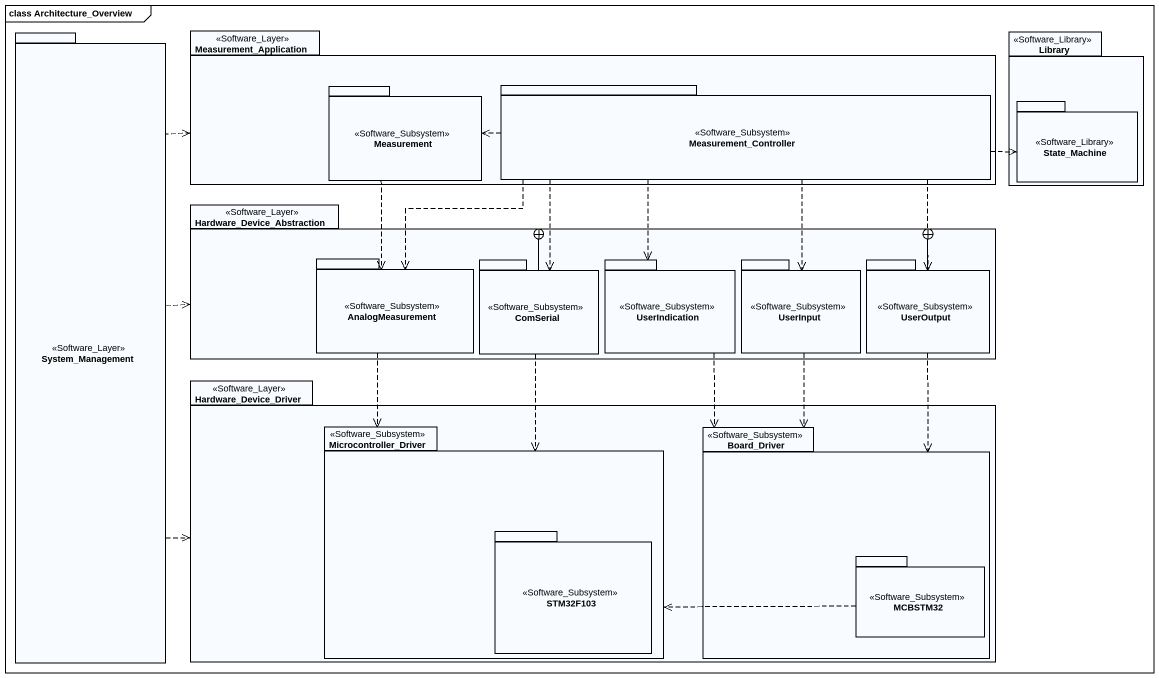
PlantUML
@startuml
mainframe class Architecture_Overview
package System_Management <<Software_Layer>> {
}
package Measurement_Application <<Software_Layer>> {
  package Measurement <<Software_Subsystem>> {
  }
  package Measurement_Controller <<Software_Subsystem>> {
  }
}
package Library <<Software_Library>> {
  package State_Machine <<Software_Library>> {
  }
}
package Hardware_Device_Abstraction <<Software_Layer>> {
  package AnalogMeasurement <<Software_Subsystem>> {
  }
  package ComSerial <<Software_Subsystem>> {
  }
  package UserIndication <<Software_Subsystem>> {
  }
  package UserInput <<Software_Subsystem>> {
  }
  package UserOutput <<Software_Subsystem>> {
  }
}
package Hardware_Device_Driver <<Software_Layer>> {
  package Microcontroller_Driver <<Software_Subsystem>> {
    package STM32F103 <<Software_Subsystem>> {
    }
  }
  package Board_Driver <<Software_Subsystem>> {
    package MCBSTM32 <<Software_Subsystem>> {
    }
  }
}
System_Management .right.> Hardware_Device_Abstraction
System_Management .right.> Hardware_Device_Driver
Measurement_Application <.left. System_Management
Measurement ..> AnalogMeasurement
Measurement_Controller .left.> Measurement
Measurement_Controller .right.> State_Machine
Measurement_Controller .left.> AnalogMeasurement
Measurement_Controller ..> ComSerial
Measurement_Controller ..> UserIndication
Measurement_Controller ..> UserInput
Measurement_Controller ..> UserOutput
AnalogMeasurement ..> Microcontroller_Driver
ComSerial -right-+ Hardware_Device_Abstraction
ComSerial ..> Microcontroller_Driver
UserIndication ..> Board_Driver
UserInput ..> Board_Driver
UserOutput -left-+ Hardware_Device_Abstraction
UserOutput ..> Board_Driver
MCBSTM32 .left.> Microcontroller_Driver
@enduml
